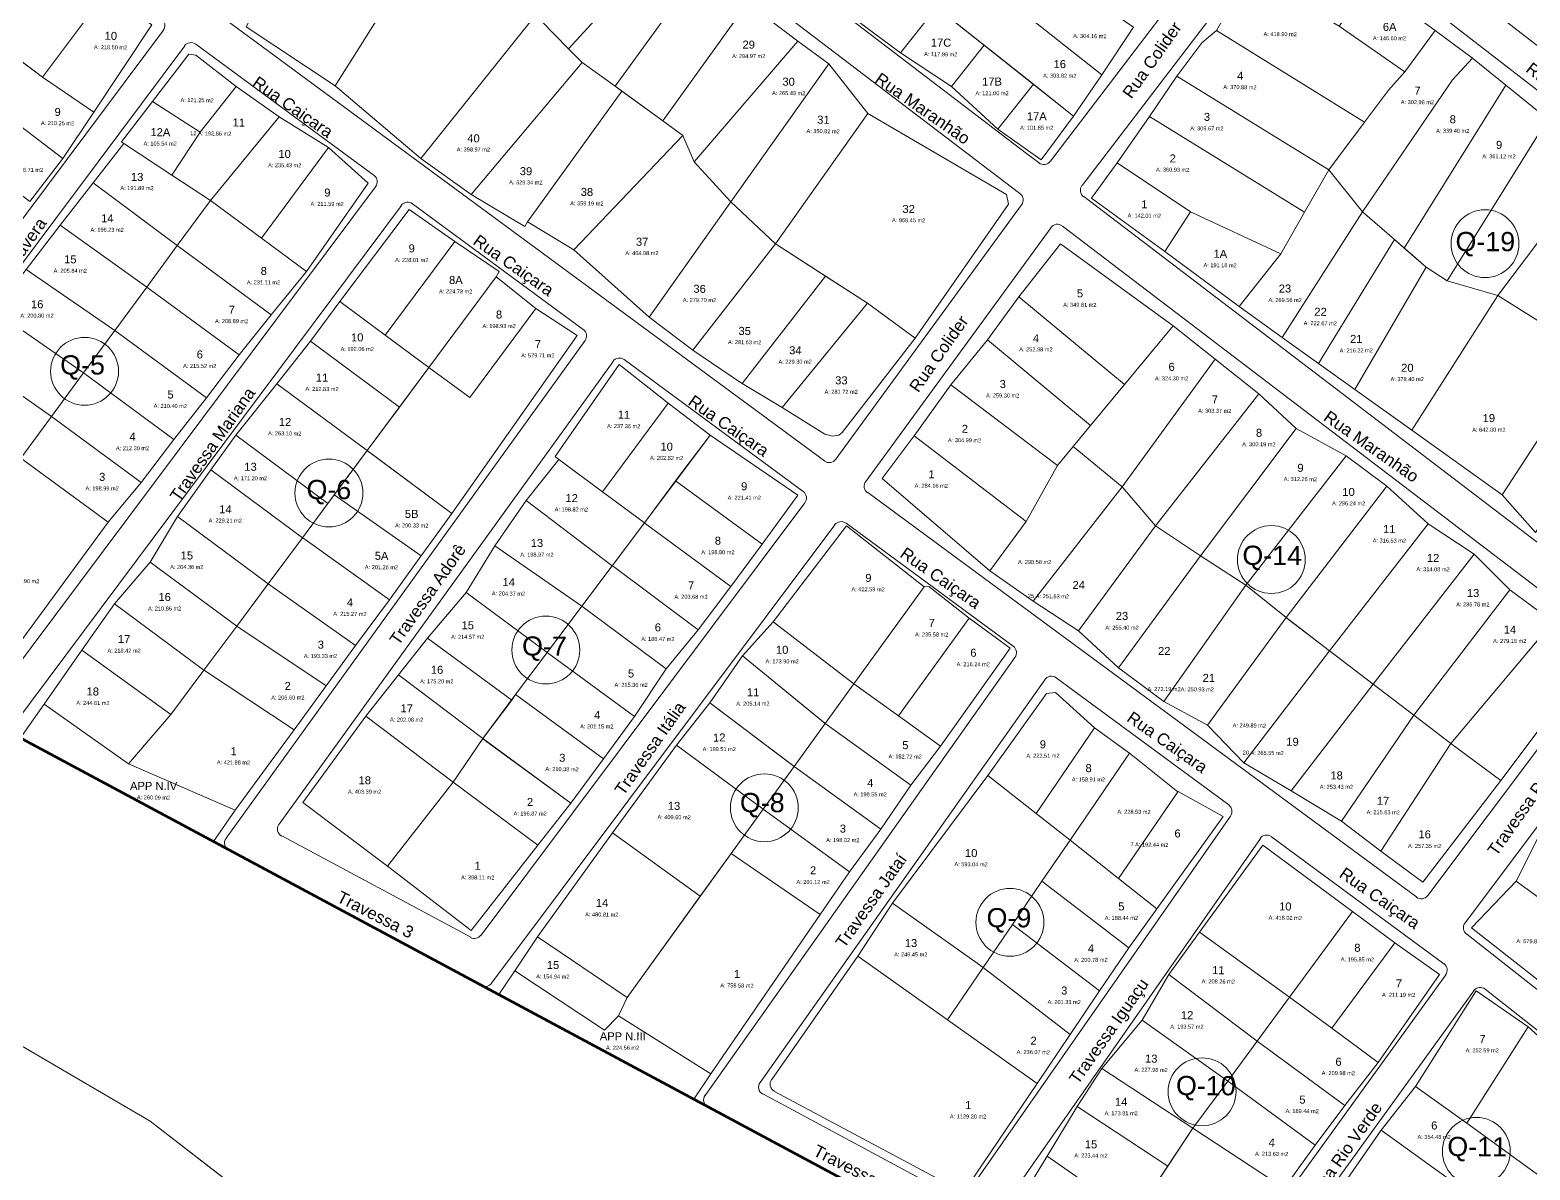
# Model space of a CAD drawing. Header units: metres. Extents: x 3808 to 8215, y 2374 to 6187.
# Drawn here: x 6263.4 to 6544.5, y 3297.6 to 3511.4 of the extents above; entities that cross this region are included whole.
import ezdxf

# ---------------------------------------------------------------- set-up
doc = ezdxf.new("R2010")
doc.units = ezdxf.units.M
doc.layers.add('EL', color=40, linetype='Continuous', lineweight=5)
doc.layers.add('Lotes_Boundary', color=7, linetype='Continuous', lineweight=30)
for name, color, linetype in [('Nomes-Ruas', 7, 'Continuous'), ('PDF_Boundary-Lotes', 7, 'Continuous'), ('PDF_Meio-Fio', 32, 'Continuous'), ('PDF_Numeração_Quadras', 7, 'Continuous'), ('PDF_Perímetro', 5, 'Continuous'), ('PDF_Text', 7, 'Continuous'), ('PDF_Vértices_Quadras', 7, 'Continuous'), ('Poligonal_1a_Ordem', 7, 'Continuous')]:
    doc.layers.add(name, color=color, linetype=linetype)
doc.styles.add('PDF Arial', font='arial.ttf')
doc.styles.add('REGUA100', font='arial.ttf')

msp = doc.modelspace()

# ---------------------------------------------------------------- linework, layer by layer
at = {"layer": 'EL', "lineweight": 5}
for p, q in [((6199.609, 3357.272), (6285.904, 3306.774)), ((6285.904, 3306.774), (6371.137, 3240.91))]:
    msp.add_line(p, q, dxfattribs=at)
at = {"layer": 'Lotes_Boundary', "lineweight": 5, "flags": 128}
msp.add_lwpolyline([(6091.8, 3438.173), (6008.418, 3500.743), (6001.937, 3505.607), (5982.83, 3482.438), (6182.975, 3332.247), (6269.086, 3281.856), (6361.302, 3210.596), (6439.682, 3212.987), (6471.572, 3243.974), (6371.137, 3240.91), (6285.904, 3306.774), (6199.609, 3357.272)], close=True, dxfattribs=at)
at = {"layer": 'PDF_Boundary-Lotes', "lineweight": 5}
for points in [[(6344.819, 3539.465), (6334.748, 3545.059), (6329.521, 3549.044), (6324.954, 3550.774), (6303.917, 3512.028), (6320.575, 3500.968)], [(6374.937, 3533.418), (6350.487, 3550.122), (6344.819, 3539.465), (6320.575, 3500.968), (6336.606, 3487.309), (6358.135, 3514.169), (6359.129, 3513.168)], [(6439.107, 3522.944), (6444.376, 3529.576), (6436.728, 3535.394), (6435.34, 3536.487), (6417.821, 3513.537), (6426.555, 3507.112), (6433.258, 3515.614)], [(6382.214, 3527.437), (6374.937, 3533.418), (6359.129, 3513.168), (6364.317, 3507.861)], [(6277.707, 3518.599), (6263.133, 3528.695), (6251.27, 3513.41), (6265.752, 3502.566)], [(6444.376, 3529.576), (6439.107, 3522.944), (6464.276, 3502.993), (6470.197, 3511.97)], [(6389.487, 3523.577), (6382.474, 3527.75), (6382.214, 3527.437), (6364.317, 3507.861), (6366.839, 3505.297), (6373.04, 3500.856)], [(6397.868, 3516.444), (6389.487, 3523.577), (6373.04, 3500.856), (6382.006, 3494.356)], [(6439.107, 3522.944), (6433.258, 3515.614), (6458.951, 3495.23), (6464.276, 3502.993)], [(6508.745, 3512.109), (6491.875, 3521.991), (6485.726, 3511.321), (6513.471, 3494.119), (6517.994, 3500.135), (6521.055, 3503.539)], [(6514.655, 3520.151), (6508.745, 3512.109), (6521.055, 3503.539), (6526.734, 3511.303)], [(6286.196, 3512.376), (6277.707, 3518.599), (6265.752, 3502.566), (6275.333, 3496.026)], [(6366.839, 3505.297), (6364.317, 3507.861), (6359.129, 3513.168), (6358.135, 3514.169), (6336.606, 3487.309), (6346.047, 3480.531)], [(6407.311, 3509.313), (6397.868, 3516.444), (6382.006, 3494.356), (6385.763, 3491.649), (6387.831, 3486.695)], [(6442.214, 3508.534), (6433.258, 3515.614), (6426.555, 3507.112), (6436.111, 3500.828)], [(6485.726, 3511.321), (6482.982, 3509.008), (6478.321, 3502.754), (6506.809, 3485.171), (6513.471, 3494.119)], [(6529.97, 3502.084), (6533.743, 3506.133), (6526.734, 3511.303), (6521.055, 3503.539), (6517.994, 3500.135), (6513.471, 3494.119), (6506.809, 3485.171), (6513.133, 3477.332)], [(6413.106, 3505.091), (6407.311, 3509.313), (6387.831, 3486.695), (6394.734, 3479.2)], [(6451.448, 3501.223), (6442.214, 3508.534), (6436.111, 3500.828), (6444.802, 3492.791)], [(6265.752, 3502.566), (6258.494, 3508.002), (6252.554, 3500.279), (6269.516, 3487.317), (6275.333, 3496.026)], [(6302.031, 3500.822), (6294.476, 3506.681), (6293.142, 3506.846), (6286.311, 3497.979), (6295.305, 3492.221)], [(6539.968, 3501.083), (6533.743, 3506.133), (6529.97, 3502.084), (6513.133, 3477.332), (6519.086, 3472.096), (6520.939, 3470.499)], [(6374.318, 3499.913), (6373.04, 3500.856), (6366.839, 3505.297), (6346.047, 3480.531), (6356.119, 3474.584), (6356.651, 3475.438)], [(6420.436, 3495.77), (6413.106, 3505.091), (6394.734, 3479.2), (6403.088, 3471.324)], [(6252.554, 3500.279), (6251.495, 3498.862), (6246.961, 3492.973), (6246.388, 3492.212), (6263.351, 3479.251), (6269.516, 3487.317)], [(6310.056, 3495.102), (6302.031, 3500.822), (6295.305, 3492.221), (6289.974, 3484.168), (6297.202, 3479.404)], [(6451.448, 3501.223), (6444.802, 3492.791), (6452.89, 3487.077), (6458.951, 3495.23)], [(6478.321, 3502.754), (6473.204, 3495.171), (6502.272, 3477.223), (6506.809, 3485.171)], [(6547.832, 3494.673), (6539.968, 3501.083), (6520.939, 3470.499), (6525.034, 3466.923), (6528.971, 3464.362)], [(6295.305, 3492.221), (6286.311, 3497.979), (6280.516, 3490.429), (6280.963, 3490.117), (6289.974, 3484.168)], [(6385.763, 3491.649), (6382.006, 3494.356), (6374.318, 3499.913), (6356.651, 3475.438), (6365.307, 3470.195)], [(6319.304, 3489.368), (6310.056, 3495.102), (6297.202, 3479.404), (6306.766, 3472.348)], [(6446.783, 3478.727), (6446.385, 3480.588), (6420.436, 3495.77), (6403.088, 3471.324), (6420.331, 3460.19), (6429.303, 3453.626)], [(6473.204, 3495.171), (6467.127, 3486.502), (6480.875, 3477.327), (6497.817, 3469.445), (6502.272, 3477.223)], [(6557.473, 3486.789), (6547.832, 3494.673), (6528.971, 3464.362), (6538.457, 3461.609)], [(6394.734, 3479.2), (6387.831, 3486.695), (6385.763, 3491.649), (6365.307, 3470.195), (6379.41, 3457.547)], [(6289.974, 3484.168), (6280.963, 3490.117), (6275.248, 3482.736), (6290.974, 3470.978), (6297.202, 3479.404)], [(6326.774, 3482.697), (6319.304, 3489.368), (6306.766, 3472.348), (6315.192, 3466.12)], [(6467.127, 3486.502), (6462.338, 3479.882), (6476.066, 3469.901), (6480.875, 3477.327)], [(6566.176, 3481.39), (6557.473, 3486.789), (6538.457, 3461.609), (6548.733, 3455.198)], [(6513.133, 3477.332), (6506.809, 3485.171), (6502.272, 3477.223), (6497.817, 3469.445), (6489.985, 3459.584), (6498.085, 3453.743)], [(6275.248, 3482.736), (6269.036, 3474.826), (6285.266, 3463.179), (6290.974, 3470.978)], [(6306.766, 3472.348), (6297.202, 3479.404), (6290.974, 3470.978), (6308.58, 3458.012), (6315.192, 3466.12)], [(6343.003, 3471.758), (6334.438, 3477.749), (6321.471, 3460.496), (6329.967, 3454.209)], [(6403.088, 3471.324), (6394.734, 3479.2), (6379.41, 3457.547), (6387.604, 3451.393)], [(6269.036, 3474.826), (6262.668, 3466.516), (6279.298, 3455.067), (6285.266, 3463.179)], [(6497.817, 3469.445), (6480.875, 3477.327), (6476.066, 3469.901), (6489.985, 3459.584)], [(6519.086, 3472.096), (6513.133, 3477.332), (6498.085, 3453.743), (6504.873, 3448.874)], [(6525.034, 3466.923), (6519.086, 3472.096), (6504.873, 3448.874), (6511.661, 3444.004)], [(6290.974, 3470.978), (6285.266, 3463.179), (6302.559, 3450.474), (6308.58, 3458.012)], [(6350.757, 3465.145), (6351.311, 3466.097), (6343.003, 3471.758), (6329.967, 3454.209), (6338.155, 3448.119)], [(6412.465, 3465.248), (6403.088, 3471.324), (6387.604, 3451.393), (6396.563, 3445.311), (6396.836, 3445.143)], [(6456.51, 3471.301), (6448.684, 3461.376), (6468.512, 3444.918), (6477.653, 3455.93)], [(6262.668, 3466.516), (6256.607, 3458.717), (6273.381, 3447.088), (6279.298, 3455.067)], [(6538.457, 3461.609), (6528.971, 3464.362), (6525.034, 3466.923), (6511.661, 3444.004), (6522.34, 3436.377)], [(6358.161, 3459.176), (6350.757, 3465.145), (6338.155, 3448.119), (6345.785, 3442.492)], [(6420.331, 3460.19), (6412.465, 3465.248), (6396.836, 3445.143), (6404.366, 3440.6)], [(6285.266, 3463.179), (6279.298, 3455.067), (6296.486, 3442.448), (6302.559, 3450.474)], [(6448.684, 3461.376), (6442.843, 3453.276), (6462.149, 3437.251), (6468.512, 3444.918)], [(6556.35, 3450.406), (6548.733, 3455.198), (6538.457, 3461.609), (6522.34, 3436.377), (6539.289, 3424.251)], [(6273.381, 3447.088), (6256.607, 3458.717), (6250.423, 3450.842), (6267.384, 3438.941)], [(6329.967, 3454.209), (6321.471, 3460.496), (6315.954, 3453.069), (6332.637, 3440.692), (6338.155, 3448.119)], [(6365.93, 3454.14), (6358.161, 3459.176), (6345.785, 3442.492), (6338.155, 3448.119), (6326.577, 3432.539), (6326.611, 3432.51), (6342.464, 3420.764)], [(6429.303, 3453.626), (6420.331, 3460.19), (6404.366, 3440.6), (6412.354, 3435.617), (6413.805, 3435.238), (6414.975, 3435.443), (6415.607, 3435.92)], [(6279.298, 3455.067), (6273.381, 3447.088), (6290.332, 3434.608), (6296.486, 3442.448)], [(6485.533, 3449.683), (6477.653, 3455.93), (6468.512, 3444.918), (6462.149, 3437.251), (6458.88, 3433.313), (6468.045, 3425.706)], [(6315.954, 3453.069), (6309.655, 3445.054), (6326.577, 3432.539), (6332.637, 3440.692)], [(6442.808, 3453.304), (6435.936, 3444.883), (6455.93, 3429.759), (6462.149, 3437.251)], [(6250.423, 3450.842), (6244.304, 3442.973), (6261.676, 3431.143), (6267.384, 3438.941)], [(6493.693, 3443.204), (6485.533, 3449.683), (6468.045, 3425.706), (6474.351, 3418.412)], [(6564.199, 3445.539), (6556.35, 3450.406), (6539.289, 3424.251), (6545.542, 3417.177)], [(6273.381, 3447.088), (6267.384, 3438.941), (6284.23, 3426.548), (6290.332, 3434.608)], [(6382.996, 3441.446), (6373.803, 3448.664), (6361.834, 3431.408), (6362.496, 3430.858), (6370.649, 3424.797)], [(6326.577, 3432.539), (6309.655, 3445.054), (6301.933, 3435.396), (6319.203, 3422.592)], [(6435.936, 3444.883), (6429.078, 3435.273), (6450.059, 3419.212), (6455.93, 3429.759)], [(6390.853, 3435.454), (6382.996, 3441.446), (6370.649, 3424.797), (6378.523, 3418.968)], [(6500.699, 3436.683), (6493.693, 3443.204), (6474.351, 3418.412), (6482.781, 3412.827)], [(6267.384, 3438.941), (6261.676, 3431.143), (6278.04, 3419.091), (6284.23, 3426.548)], [(6301.933, 3435.396), (6297.26, 3428.916), (6314.426, 3416.199), (6319.203, 3422.592)], [(6390.853, 3435.454), (6384.382, 3426.877), (6400.635, 3414.975), (6407.309, 3424.15)], [(6510.05, 3431.569), (6500.699, 3436.683), (6482.781, 3412.827), (6491.241, 3407.277)], [(6429.078, 3435.273), (6423.098, 3427.289), (6443.264, 3409.961), (6450.059, 3419.212)], [(6468.045, 3425.706), (6458.88, 3433.313), (6455.93, 3429.759), (6450.059, 3419.212), (6443.264, 3409.961), (6451.41, 3404.318)], [(6278.04, 3419.091), (6261.676, 3431.143), (6255.048, 3422.165), (6249.138, 3414.123), (6240.03, 3401.731), (6256.995, 3390.474)], [(6326.577, 3432.539), (6320.4, 3424.247), (6336.675, 3412.798), (6342.464, 3420.764)], [(6370.649, 3424.797), (6362.496, 3430.858), (6356.394, 3423.152), (6372.514, 3410.948), (6378.523, 3418.968)], [(6517.657, 3425.844), (6510.05, 3431.569), (6491.241, 3407.277), (6498.814, 3401.227)], [(6297.26, 3428.916), (6290.998, 3420.165), (6308.023, 3407.564), (6314.426, 3416.199)], [(6320.4, 3424.247), (6319.203, 3422.592), (6314.426, 3416.199), (6314.495, 3416.141), (6330.754, 3404.529), (6336.618, 3412.728), (6336.675, 3412.798)], [(6384.382, 3426.877), (6378.523, 3418.968), (6378.663, 3418.852), (6394.713, 3407.06), (6400.635, 3414.975)], [(6474.351, 3418.412), (6468.045, 3425.706), (6451.41, 3404.318), (6459.905, 3398.739)], [(6525.418, 3418.813), (6517.657, 3425.844), (6498.814, 3401.227), (6499.232, 3400.88), (6506.95, 3395.003)], [(6356.394, 3423.152), (6350.49, 3414.692), (6366.788, 3403.341), (6372.514, 3410.948)], [(6290.998, 3420.165), (6285.906, 3411.62), (6302.136, 3399.62), (6308.023, 3407.564)], [(6378.663, 3418.852), (6378.523, 3418.968), (6372.514, 3410.948), (6372.723, 3410.775), (6388.588, 3398.901), (6394.713, 3407.06)], [(6534.052, 3413.119), (6525.418, 3418.813), (6506.95, 3395.003), (6515.12, 3388.751)], [(6314.495, 3416.141), (6314.426, 3416.199), (6308.023, 3407.564), (6324.41, 3395.964), (6330.754, 3404.529)], [(6430.965, 3406.986), (6416.429, 3418.404), (6402.693, 3400.436), (6417.798, 3388.782)], [(6482.781, 3412.827), (6474.351, 3418.412), (6459.905, 3398.739), (6467.398, 3391.812)], [(6366.788, 3403.341), (6350.49, 3414.692), (6345.132, 3405.896), (6360.294, 3394.665)], [(6540.721, 3406.405), (6534.052, 3413.119), (6515.12, 3388.751), (6522.74, 3382.898)], [(6285.906, 3411.62), (6279.2, 3403.825), (6295.988, 3391.362), (6302.136, 3399.62)], [(6372.723, 3410.775), (6372.514, 3410.948), (6366.788, 3403.341), (6382.641, 3391.595), (6388.588, 3398.901)], [(6491.241, 3407.277), (6482.781, 3412.827), (6467.398, 3391.812), (6475.865, 3385.491)], [(6308.023, 3407.564), (6302.136, 3399.62), (6302.206, 3399.562), (6318.869, 3388.438), (6324.41, 3395.964)], [(6498.814, 3401.227), (6491.241, 3407.277), (6475.865, 3385.491), (6484.061, 3381.042)], [(6345.132, 3405.896), (6337.854, 3397.341), (6353.66, 3385.751), (6354.4, 3386.785), (6360.294, 3394.665)], [(6439.425, 3401.082), (6431.858, 3407.069), (6430.965, 3406.986), (6417.798, 3388.782), (6426.171, 3382.773)], [(6548.834, 3400.437), (6540.721, 3406.405), (6522.74, 3382.898), (6529.697, 3377.594)], [(6279.2, 3403.825), (6273.094, 3395.121), (6289.783, 3383.035), (6295.988, 3391.362)], [(6360.294, 3394.665), (6366.788, 3403.341), (6382.641, 3391.595), (6376.686, 3382.648)], [(6302.136, 3399.62), (6295.988, 3391.362), (6296.093, 3391.275), (6312.884, 3380.163), (6318.869, 3388.438)], [(6417.798, 3388.782), (6402.693, 3400.436), (6396.889, 3394.012), (6412.373, 3381.395), (6412.408, 3381.366)], [(6447.056, 3395.455), (6439.425, 3401.082), (6426.171, 3382.773), (6434.033, 3377.071)], [(6506.95, 3395.003), (6498.814, 3401.227), (6484.061, 3381.042), (6490.859, 3373.987)], [(6556.708, 3394.254), (6548.834, 3400.437), (6529.697, 3377.594), (6539.022, 3370.677)], [(6337.854, 3397.341), (6332.446, 3390.471), (6348.252, 3378.528), (6353.66, 3385.751)], [(6289.783, 3383.035), (6273.094, 3395.121), (6266.028, 3384.978), (6281.828, 3373.806)], [(6360.294, 3394.665), (6354.4, 3386.785), (6370.863, 3374.71), (6376.686, 3382.648)], [(6396.889, 3394.012), (6390.824, 3385.215), (6406.561, 3373.33), (6406.596, 3373.301), (6412.408, 3381.366)], [(6515.12, 3388.751), (6506.95, 3395.003), (6490.859, 3373.987), (6499.776, 3368.705)], [(6312.884, 3380.163), (6296.093, 3391.275), (6295.988, 3391.362), (6289.783, 3383.035), (6281.828, 3373.806), (6301.838, 3365.083)], [(6332.446, 3390.471), (6326.349, 3382.7), (6342.679, 3370.323), (6348.252, 3378.528)], [(6426.171, 3382.773), (6417.798, 3388.782), (6412.408, 3381.366), (6428.469, 3369.801), (6434.033, 3377.071)], [(6522.74, 3382.898), (6515.12, 3388.751), (6499.776, 3368.705), (6509.21, 3363.052)], [(6266.028, 3384.978), (6261.599, 3378.648), (6297.75, 3359.236), (6301.838, 3365.083), (6281.828, 3373.806)], [(6354.4, 3386.785), (6348.252, 3378.528), (6348.775, 3378.094), (6364.75, 3366.423), (6370.863, 3374.71)], [(6390.824, 3385.215), (6384.548, 3377.299), (6400.778, 3365.299), (6400.813, 3365.27), (6406.596, 3373.301)], [(6462.915, 3380.526), (6455.607, 3387.18), (6453.92, 3386.991), (6442.869, 3371.62), (6451.929, 3364.454)], [(6342.679, 3370.323), (6326.349, 3382.7), (6314.534, 3366.552), (6330.376, 3354.579)], [(6529.697, 3377.594), (6522.74, 3382.898), (6509.21, 3363.052), (6516.55, 3357.43)], [(6412.408, 3381.366), (6406.596, 3373.301), (6422.837, 3361.527), (6428.469, 3369.801)], [(6469.465, 3375.795), (6462.915, 3380.526), (6451.929, 3364.454), (6458.311, 3359.45)], [(6348.252, 3378.528), (6342.679, 3370.323), (6358.537, 3358.514), (6364.75, 3366.423)], [(6400.813, 3365.27), (6384.548, 3377.299), (6372.536, 3360.843), (6389.01, 3348.994), (6394.799, 3356.961)], [(6539.022, 3370.677), (6529.697, 3377.594), (6516.55, 3357.43), (6524.424, 3351.601)], [(6478.53, 3368.565), (6469.465, 3375.795), (6458.311, 3359.45), (6467.406, 3352.255)], [(6406.596, 3373.301), (6400.813, 3365.27), (6416.985, 3353.554), (6422.837, 3361.527)], [(6458.311, 3359.45), (6451.929, 3364.454), (6442.869, 3371.62), (6425.056, 3347.678), (6440.897, 3336.414), (6442.035, 3335.587), (6447.522, 3343.686), (6453.044, 3351.757)], [(6358.537, 3358.514), (6342.679, 3370.323), (6330.376, 3354.579), (6346.096, 3342.532)], [(6487.034, 3363.919), (6478.594, 3368.571), (6478.53, 3368.565), (6467.406, 3352.255), (6474.555, 3346.615)], [(6400.813, 3365.27), (6394.799, 3356.961), (6411.492, 3345.518), (6416.985, 3353.554)], [(6389.01, 3348.994), (6372.536, 3360.843), (6358.49, 3341.367), (6375.276, 3329.965)], [(6546.441, 3360.753), (6541.901, 3351.809), (6583.088, 3321.8), (6586.898, 3327.879)], [(6411.492, 3345.518), (6394.799, 3356.961), (6375.276, 3329.965), (6373.664, 3326.535), (6390.983, 3315.633)], [(6467.406, 3352.255), (6458.311, 3359.45), (6453.044, 3351.757), (6469.35, 3339.281), (6474.555, 3346.615)], [(6511.237, 3346.066), (6494.415, 3358.558), (6482.583, 3342.247), (6499.411, 3330.045)], [(6453.044, 3351.757), (6447.522, 3343.686), (6463.829, 3331.211), (6469.35, 3339.281)], [(6541.901, 3351.809), (6533.55, 3343.025), (6575.666, 3309.951), (6583.088, 3321.8)], [(6442.035, 3335.587), (6440.897, 3336.414), (6425.056, 3347.678), (6418.518, 3337.744), (6435.322, 3325.797)], [(6519.147, 3340.208), (6511.237, 3346.066), (6499.411, 3330.045), (6507.384, 3324.192)], [(6447.522, 3343.686), (6442.035, 3335.587), (6458.347, 3323.047), (6463.829, 3331.211)], [(6358.49, 3341.367), (6354.258, 3334.992), (6371.084, 3323.851), (6373.664, 3326.535), (6375.276, 3329.965)], [(6482.583, 3342.247), (6476.829, 3334.251), (6493.39, 3321.799), (6499.411, 3330.045)], [(6527.578, 3334.269), (6519.147, 3340.208), (6507.384, 3324.192), (6516.082, 3317.796)], [(6373.664, 3326.535), (6371.084, 3323.851), (6354.229, 3334.957), (6351.263, 3330.533), (6387.82, 3310.901), (6390.983, 3315.633)], [(6442.035, 3335.587), (6435.322, 3325.797), (6452.126, 3313.85), (6458.347, 3323.047)], [(6476.829, 3334.251), (6471.801, 3325.712), (6487.879, 3314.308), (6493.39, 3321.799)], [(6507.384, 3324.192), (6499.411, 3330.045), (6493.39, 3321.799), (6509.824, 3309.689), (6516.082, 3317.796)], [(6544.152, 3324.455), (6534.42, 3331.238), (6523.061, 3313.299), (6532.677, 3306.376)], [(6471.801, 3325.712), (6464.28, 3316.651), (6481.338, 3305.436), (6487.879, 3314.308)], [(6561.56, 3308.77), (6544.152, 3324.455), (6532.677, 3306.376), (6550.503, 3293.463)], [(6493.39, 3321.799), (6487.879, 3314.308), (6504.243, 3302.256), (6509.824, 3309.689)], [(6464.28, 3316.651), (6459.638, 3309.499), (6476.626, 3298.34), (6481.338, 3305.436)], [(6487.879, 3314.308), (6481.338, 3305.436), (6498.431, 3294.191), (6504.243, 3302.256)], [(6532.677, 3306.376), (6523.061, 3313.299), (6516.617, 3305.11), (6544.402, 3285.049), (6550.503, 3293.463)], [(6459.638, 3309.499), (6454.002, 3300.227), (6470.336, 3288.848), (6476.626, 3298.34)], [(6498.431, 3294.191), (6481.338, 3305.436), (6470.336, 3288.848), (6486.698, 3277.503)], [(6516.617, 3305.11), (6509.811, 3295.28), (6537.393, 3275.329), (6544.402, 3285.049)], [(6470.336, 3288.848), (6454.002, 3300.227), (6442.593, 3281.447), (6459.415, 3272.428), (6465.849, 3282.095)]]:
    msp.add_lwpolyline(points, close=True, dxfattribs=at)
msp.add_lwpolyline([(6437.079, 3294.008, 0.3848471), (6439.065, 3294.498), (6452.126, 3313.85), (6435.322, 3325.797), (6418.518, 3337.744), (6402.402, 3314.571)], format="xyb", dxfattribs=at)
msp.add_lwpolyline([(6402.928, 3312.368), (6437.112, 3294.059)], dxfattribs=at)
msp.add_arc((6403.607, 3313.718), 1.517, 145.15097, 241.76532, dxfattribs=at)
at = {"layer": 'PDF_Meio-Fio', "lineweight": 5}
for points in [[(6449.222, 3478.621, 0.4080021), (6448.913, 3480.726), (6341.062, 3562.948), (6237.992, 3640.789), (6163.055, 3698.281, 0.4001268), (6160.986, 3698.056), (6119.199, 3648.635)], [(6493.522, 3540.396, -0.4203042), (6493.838, 3538.254), (6454.619, 3486.82)], [(6258.992, 3389.406), (6328.156, 3482.021, 0.4159665), (6327.845, 3484.159)], [(6300.138, 3359.844), (6367.404, 3453.152, 0.4110967), (6367.065, 3455.255)], [(6347.913, 3341.671), (6408.599, 3422.726, 0.416372), (6408.288, 3424.864)], [(6559.154, 3396.696, -0.4118431), (6559.445, 3394.572), (6525.363, 3349.115)], [(6389.941, 3311.612), (6447.987, 3393.74, 0.4083176), (6447.647, 3395.843)], [(6438.824, 3292.932), (6488.379, 3363.98, 0.4065804), (6488.04, 3366.083)], [(6439.001, 3283.349, 0.3805088), (6440.959, 3283.804), (6493.977, 3359.804)]]:
    msp.add_lwpolyline(points, format="xyb", dxfattribs=at)
for points in [[(6119.464, 3646.473), (6412.306, 3430.596)], [(6452.491, 3486.526), (6450.174, 3488.272), (6354.628, 3561.281)], [(6506.019, 3539.385), (6608.036, 3460.417)], [(6499.941, 3533.836), (6460.577, 3482.227)], [(6502.04, 3534.095), (6604.091, 3455.098)], [(6215.351, 3413.622), (6288.378, 3511.389)], [(6294.478, 3508.739), (6327.862, 3484.149)], [(6219.641, 3411.062), (6292.385, 3508.416)], [(6532.372, 3343.945), (6652.535, 3504.172)], [(6260.139, 3380.861), (6332.987, 3478.482)], [(6335.08, 3478.805), (6367.081, 3455.244)], [(6414.399, 3430.919), (6449.236, 3478.633)], [(6562.729, 3402.5), (6460.865, 3480.164)], [(6420.06, 3426.749), (6454.747, 3474.353)], [(6559.186, 3396.671), (6456.875, 3474.647)], [(6374.747, 3449.588), (6408.305, 3424.853)], [(6310.089, 3362.472), (6372.654, 3449.265)], [(6420.383, 3424.656), (6523.27, 3348.792)], [(6349.907, 3332.658), (6414.254, 3418.62)], [(6416.347, 3418.943), (6447.664, 3395.833)], [(6400.235, 3314.016), (6453.585, 3389.565)], [(6455.706, 3389.923), (6488.056, 3366.072)], [(6310.551, 3360.264), (6345.988, 3341.267)], [(6496.07, 3360.127), (6528.385, 3336.306)], [(6347.983, 3332.255), (6300.664, 3357.641)], [(6532.695, 3341.852), (6571.663, 3311.155)], [(6528.737, 3334.248), (6484.458, 3272.889)], [(6536.13, 3331.526), (6564.517, 3309.141)], [(6533.974, 3331.197), (6495.783, 3278.379)], [(6400.755, 3311.877), (6436.842, 3292.459)], [(6390.467, 3309.41), (6439.04, 3283.336)]]:
    msp.add_lwpolyline(points, dxfattribs=at)
for centre, start, end in [((6287.139, 3512.271), 323.22986, 53.60354), ((6293.561, 3507.528), 53.61122, 143.23494), ((6453.379, 3487.702), 232.67826, 322.67725), ((6461.753, 3481.34), 142.67776, 232.6811), ((6334.163, 3477.594), 53.61087, 143.26233), ((6455.923, 3473.466), 52.68022, 143.89971), ((6373.83, 3448.377), 53.61098, 144.21826), ((6413.159, 3431.801), 233.60889, 323.89872), ((6421.236, 3425.861), 143.90093, 233.60599), ((6415.401, 3417.697), 53.61, 143.18512), ((6454.79, 3388.712), 53.60567, 144.75646), ((6311.265, 3361.584), 144.21902, 241.76485), ((6301.349, 3358.927), 144.21902, 241.76485), ((6495.153, 3358.917), 53.60817, 145.10122), ((6524.123, 3349.997), 233.6123, 323.14409), ((6533.547, 3343.057), 143.13622, 233.60471), ((6346.673, 3342.553), 241.77037, 323.1834), ((6527.469, 3335.095), 324.16633, 53.60393), ((6348.668, 3333.54), 241.77037, 323.1834), ((6535.178, 3330.344), 51.78908, 144.16198), ((6401.439, 3313.163), 144.75727, 241.76863), ((6391.146, 3310.76), 144.75727, 241.76863)]:
    msp.add_arc(centre, 1.517, start, end, dxfattribs=at)
at = {"layer": 'PDF_Numeração_Quadras', "lineweight": 5}
for centre in [(6536.075, 3471.326), (6273.61, 3447.399), (6319.405, 3424.573), (6496.035, 3412.097), (6360.058, 3395.126), (6401.013, 3365.546), (6447.037, 3344.059), (6483.05, 3312.284), (6534.453, 3301.106)]:
    msp.add_circle(centre, 6.363, dxfattribs=at)
at = {"layer": 'PDF_Perímetro', "color": 1, "lineweight": 5}
msp.add_lwpolyline([(6484.63, 3258.914, 0.506, 0.506, 0), (6215.583, 3403.336, 0.489, 0.489, 0), (6021.423, 3533.213, 0.498, 0.498, 0), (6128.658, 3659.854, 0.498, 0.498, 0), (6265.513, 3821.471, 0.498, 0.498, 0), (6358.928, 3931.39, 0.498, 0.498, 0)], format="xyseb", dxfattribs=at)
at = {"layer": 'PDF_Vértices_Quadras', "lineweight": 5}
for points in [[(6293.142, 3506.846), (6294.476, 3506.681)], [(6453.92, 3386.991), (6455.607, 3387.18)]]:
    msp.add_lwpolyline(points, dxfattribs=at)
at = {"layer": 'Poligonal_1a_Ordem', "linetype": 'Continuous', "lineweight": 5}
for p, q in [((6285.904, 3306.774), (6199.609, 3357.272)), ((6371.137, 3240.91), (6285.904, 3306.774))]:
    msp.add_line(p, q, dxfattribs=at)

# ---------------------------------------------------------------- texts
at = {"layer": 'Nomes-Ruas', "lineweight": 5, "style": 'REGUA100'}
for s, rotation, p in [('Rua Colider', 54.90922, (6469.818, 3498.351)), ('Rua Maranhão', 325.03323, (6421.529, 3501.725)), ('Rua Sebastião Bernardes', 321.94207, (6543.537, 3503.742)), ('Rua Caiçara', 325.03323, (6304.863, 3501.056)), ('Travessa Primavera', 54.90922, (6250.472, 3452.18)), ('Rua Caiçara', 325.03323, (6346.218, 3471.366)), ('Rua Colider', 54.90922, (6429.859, 3443.264)), ('Travessa Mariana', 54.90922, (6291.284, 3422.774)), ('Rua Caiçara', 325.03323, (6386.531, 3441.274)), ('Rua Maranhão', 325.03323, (6505.624, 3438.345)), ('Travessa Adorê', 54.90922, (6332.451, 3395.843)), ('Rua Caiçara', 325.03323, (6426.258, 3412.734)), ('Travessa Itália', 54.90922, (6374.635, 3367.68)), ('Rua Caiçara', 325.03323, (6468.745, 3381.934)), ('Travessa Peixoto', 54.90922, (6538.225, 3356.316)), ('Travessa Jataí', 54.90922, (6416.022, 3339.065)), ('Rua Caiçara', 325.03323, (6508.571, 3352.703)), ('Travessa 3', 332.93306, (6320.691, 3348.041)), ('Travessa Iguaçu', 54.90922, (6459.805, 3313.513)), ('Travessa Rio Verde', 54.90922, (6500.965, 3286.609)), ('Travessa 4', 332.93306, (6409.964, 3300.464))]:
    msp.add_text(s, height=2.25, rotation=rotation, dxfattribs=at).set_placement(p)
at = {"layer": 'PDF_Text', "lineweight": 5, "attachment_point": 7, "style": 'PDF Arial'}
for s, insert, char_height, rotation in [('6A', (6516.928, 3511.235), 1.5, 359.59352), ('10', (6277.353, 3509.568), 1.5, 358.96696), ('29', (6396.922, 3507.905), 1.5, 359.82923), ('17C', (6432.2, 3508.287), 1.5, 359.59352), ('16', (6455.216, 3504.25), 1.5, 359.67576), ('4', (6489.606, 3502.098), 1.5, 358.96696), ('30', (6404.387, 3500.944), 1.5, 359.67576), ('17B', (6441.823, 3500.972), 1.5, 0.37884), ('7', (6522.831, 3499.298), 1.5, 358.96696), ('9', (6267.97, 3495.285), 1.5, 358.96696), ('11', (6301.344, 3493.328), 1.5, 358.96696), ('31', (6410.901, 3493.83), 1.5, 358.96696), ('17A', (6450.208, 3494.483), 1.5, 359.8406), ('3', (6483.376, 3494.354), 1.5, 358.96696), ('8', (6529.44, 3493.905), 1.5, 358.96696), ('12A', (6285.947, 3491.512), 1.5, 359.40131), ('40', (6345.326, 3490.345), 1.5, 358.96696), ('10', (6309.932, 3487.411), 1.5, 359.67576), ('9', (6538.118, 3489.115), 1.5, 358.96696), ('2', (6476.961, 3486.579), 1.5, 358.96696), ('13', (6282.287, 3483.107), 1.5, 358.96696), ('39', (6355.161, 3484.183), 1.5, 358.96696), ('9', (6318.516, 3480.168), 1.5, 358.96696), ('38', (6366.586, 3480.291), 1.5, 358.96696), ('32', (6426.897, 3477.08), 1.5, 359.82923), ('1', (6471.649, 3477.981), 1.5, 358.96696), ('14', (6276.707, 3475.345), 1.5, 359.82923), ('37', (6376.943, 3470.929), 1.5, 359.82923), ('Q-19', (6530.544, 3468.954), 3.6001, 359.87317), ('15', (6269.763, 3467.664), 1.5, 358.96696), ('9', (6334.35, 3469.675), 1.5, 0.40606), ('1A', (6485.183, 3468.689), 1.5, 359.59352), ('8', (6306.6, 3465.457), 1.5, 358.96696), ('8A', (6341.911, 3463.752), 1.5, 359.59352), ('36', (6387.699, 3462.119), 1.5, 358.96696), ('23', (6497.431, 3462.147), 1.5, 0.54391), ('16', (6263.57, 3459.21), 1.5, 359.82923), ('5', (6459.597, 3461.239), 1.5, 0.66994), ('7', (6300.619, 3458.205), 1.5, 358.96696), ('8', (6350.714, 3457.269), 1.5, 0.66994), ('22', (6504.073, 3457.837), 1.5, 358.96696), ('35', (6396.151, 3454.22), 1.5, 358.96696), ('10', (6323.551, 3452.977), 1.5, 0.54391), ('7', (6358.014, 3451.765), 1.5, 0.66994), ('4', (6451.339, 3452.875), 1.5, 358.96696), ('21', (6510.786, 3452.735), 1.5, 359.82923), ('Q-5', (6269.033, 3445.824), 3.6001, 359.83532), ('6', (6294.61, 3449.807), 1.5, 358.96696), ('34', (6405.657, 3450.569), 1.5, 359.82923), ('11', (6316.949, 3445.474), 1.5, 359.82923), ('6', (6476.765, 3447.46), 1.5, 0.40606), ('20', (6520.358, 3447.296), 1.5, 359.82923), ('5', (6289.133, 3442.287), 1.5, 358.96696), ('33', (6414.284, 3444.938), 1.5, 359.82923), ('3', (6445.128, 3444.232), 1.5, 0.66994), ('7', (6484.889, 3441.389), 1.5, 0.66994), ('12', (6310.001, 3437.175), 1.5, 358.96696), ('11', (6373.521, 3438.54), 1.5, 358.96696), ('19', (6535.644, 3437.845), 1.5, 0.54391), ('4', (6282.023, 3434.383), 1.5, 0.66994), ('2', (6437.995, 3435.876), 1.5, 358.96696), ('8', (6493.158, 3435.089), 1.5, 0.66994), ('10', (6381.541, 3432.505), 1.5, 359.82923), ('13', (6303.546, 3428.735), 1.5, 359.82923), ('9', (6500.905, 3428.54), 1.5, 358.96696), ('3', (6276.32, 3426.85), 1.5, 358.96696), ('Q-6', (6315.201, 3422.453), 3.6001, 359.83532), ('1', (6431.743, 3427.352), 1.5, 358.96696), ('12', (6363.718, 3422.899), 1.5, 358.96696), ('9', (6396.673, 3425.066), 1.5, 0.66994), ('10', (6509.334, 3424.016), 1.5, 359.82923), ('14', (6298.819, 3420.795), 1.5, 358.96696), ('5B', (6333.635, 3419.887), 1.5, 0.24137), ('11', (6516.961, 3417.063), 1.5, 359.67576), ('13', (6357.234, 3414.425), 1.5, 0.54391), ('8', (6391.735, 3414.863), 1.5, 0.66994), ('15', (6291.616, 3412.093), 1.5, 359.82923), ('5A', (6327.996, 3412.031), 1.5, 359.59352), ('Q-14', (6490.595, 3410.12), 3.6001, 359.69205), ('12', (6525.183, 3411.652), 1.5, 359.82923), ('14', (6351.931, 3407.139), 1.5, 358.96696), ('7', (6386.723, 3406.511), 1.5, 0.66994), ('9', (6419.911, 3407.896), 1.5, 358.96696), ('24', (6458.759, 3406.576), 1.5, 359.82923), ('16', (6287.451, 3404.309), 1.5, 359.82923), ('4', (6322.76, 3403.336), 1.5, 358.96696), ('13', (6532.675, 3405.054), 1.5, 359.82923), ('23', (6466.888, 3400.745), 1.5, 0.54391), ('15', (6344.258, 3399.004), 1.5, 359.82923), ('6', (6380.477, 3398.605), 1.5, 0.40606), ('7', (6431.792, 3399.472), 1.5, 358.96696), ('14', (6539.583, 3398.227), 1.5, 359.82923), ('17', (6279.853, 3396.457), 1.5, 359.67576), ('3', (6317.29, 3395.374), 1.5, 358.96696), ('Q-7', (6355.586, 3393.11), 3.6001, 359.59352), ('10', (6403.186, 3394.411), 1.5, 359.82923), ('6', (6439.614, 3393.838), 1.5, 0.66994), ('22', (6474.798, 3394.204), 1.5, 359.82923), ('16', (6338.505, 3390.655), 1.5, 359.82923), ('5', (6375.425, 3389.967), 1.5, 358.96696), ('21', (6483.146, 3389.158), 1.5, 359.82923), ('18', (6273.98, 3386.591), 1.5, 359.67576), ('2', (6311.13, 3387.623), 1.5, 2.1258), ('11', (6397.751, 3386.47), 1.5, 359.82923), ('17', (6332.807, 3383.461), 1.5, 358.96696), ('4', (6369.074, 3382.198), 1.5, 358.96696), ('12', (6391.401, 3377.968), 1.5, 0.54391), ('1', (6300.942, 3375.42), 1.5, 358.96696), ('5', (6426.843, 3376.539), 1.5, 358.96696), ('9', (6452.624, 3376.682), 1.5, 358.96696), ('19', (6498.825, 3377.178), 1.5, 358.96696), ('3', (6362.548, 3374.17), 1.5, 358.96696), ('8', (6461.209, 3372.205), 1.5, 0.66994), ('18', (6324.959, 3369.939), 1.5, 359.82923), ('4', (6420.3, 3369.46), 1.5, 0.66994), ('18', (6507.101, 3370.839), 1.5, 359.82923), ('APP N.IV', (6282.121, 3368.912), 1.5, 359.69777), ('Q-8', (6396.425, 3363.745), 3.6001, 359.83532), ('2', (6356.534, 3365.885), 1.5, 0.40606), ('13', (6382.907, 3365.158), 1.5, 358.96696), ('17', (6515.808, 3366.109), 1.5, 359.67576), ('3', (6415.144, 3360.884), 1.5, 358.96696), ('6', (6477.881, 3359.956), 1.5, 0.66994), ('16', (6523.596, 3359.796), 1.5, 359.67576), ('10', (6438.596, 3356.308), 1.5, 358.96696), ('1', (6346.712, 3353.91), 1.5, 0.66994), ('2', (6409.57, 3353.058), 1.5, 0.40606), ('14', (6369.421, 3346.949), 1.5, 359.82923), ('Q-9', (6442.653, 3342.149), 3.6001, 359.83532), ('5', (6467.348, 3346.274), 1.5, 0.66994), ('10', (6497.483, 3346.275), 1.5, 359.82923), ('13', (6427.334, 3339.406), 1.5, 359.82923), ('4', (6461.646, 3338.437), 1.5, 358.96696), ('8', (6511.583, 3338.515), 1.5, 0.40606), ('15', (6360.241, 3335.298), 1.5, 359.82923), ('1', (6395.326, 3333.628), 1.5, 0.66994), ('11', (6484.923, 3334.36), 1.5, 358.96696), ('3', (6456.622, 3330.516), 1.5, 358.96696), ('7', (6519.343, 3331.864), 1.5, 358.96696), ('12', (6479.083, 3325.906), 1.5, 359.82923), ('APP N.III', (6370.165, 3321.965), 1.5, 359.76328), ('7', (6535.007, 3321.451), 1.5, 358.96696), ('2', (6450.871, 3321.131), 1.5, 358.96696), ('13', (6472.343, 3317.761), 1.5, 358.96696), ('6', (6508.035, 3317.152), 1.5, 358.96696), ('Q-10', (6478.154, 3310.679), 3.6001, 359.72543), ('1', (6438.648, 3309.029), 1.5, 0.66994), ('14', (6466.729, 3309.675), 1.5, 359.82923), ('5', (6501.264, 3310.059), 1.5, 358.96696), ('6', (6525.999, 3305.184), 1.5, 0.66994), ('4', (6495.517, 3302.025), 1.5, 358.96696), ('Q-11', (6529, 3299.257), 3.6001, 359.54385), ('15', (6461.068, 3301.695), 1.5, 358.96696)]:
    msp.add_mtext(s, dxfattribs=dict(at, insert=insert, char_height=char_height, rotation=rotation))
at = {"layer": 'PDF_Text', "color": 1, "lineweight": 5, "char_height": 0.74999, "attachment_point": 7, "style": 'PDF Arial'}
for s, insert, rotation in [('A: 218.50 m2', (6275.362, 3507.82), 359.41759), ('A: 304.16 m2', (6458.905, 3509.911), 359.41759), ('A: 418.90 m2', (6494.571, 3510.265), 359.68104), ('A: 146.60 m2', (6515.065, 3509.499), 359.74171), ('A: 294.97 m2', (6394.966, 3506.128), 0.00544), ('A: 117.99 m2', (6430.951, 3506.511), 359.41759), ('A: 303.82 m2', (6453.26, 3502.472), 359.68104), ('A: 370.88 m2', (6487.035, 3500.335), 359.41759), ('A: 121.25 m2', (6291.594, 3497.878), 359.68104), ('A: 265.49 m2', (6402.46, 3499.201), 359.68104), ('A: 121.00 m2', (6440.574, 3499.171), 0.00544), ('A: 302.98 m2', (6520.295, 3497.506), 359.68104), ('A: 210.25 m2', (6265.428, 3493.582), 359.41759), ('12 A: 192.86 m2', (6293.409, 3491.674), 359.19228), ('A: 350.82 m2', (6408.91, 3492.082), 359.41759), ('A: 101.85 m2', (6448.924, 3492.711), 359.68104), ('A: 309.67 m2', (6480.84, 3492.587), 359.68104), ('A: 339.40 m2', (6526.904, 3492.138), 359.68104), ('A: 105.54 m2', (6284.663, 3489.74), 359.68104), ('A: 398.97 m2', (6343.364, 3488.631), 359.68104), ('A: 235.43 m2', (6308.004, 3485.669), 359.68104), ('A: 361.12 m2', (6535.582, 3487.348), 359.68104), ('A: 216.71 m2', (6259.617, 3484.809), 359.74171), ('A: 329.34 m2', (6353.199, 3482.469), 359.41759), ('A: 360.93 m2', (6474.418, 3484.851), 359.41759), ('A: 191.89 m2', (6280.325, 3481.394), 359.68104), ('A: 211.59 m2', (6315.945, 3478.43), 359.74171), ('A: 359.19 m2', (6364.63, 3478.514), 359.68104), ('A: 968.45 m2', (6424.935, 3475.367), 359.68104), ('A: 142.01 m2', (6469.106, 3476.253), 359.41759), ('A: 196.23 m2', (6274.715, 3473.572), 359.74171), ('A: 464.08 m2', (6374.952, 3469.181), 0.00544), ('A: 205.84 m2', (6267.807, 3465.887), 359.68104), ('A: 228.01 m2', (6331.813, 3467.908), 359.68104), ('A: 191.18 m2', (6483.319, 3466.928), 359.68104), ('A: 231.11 m2', (6304.029, 3463.72), 359.68104), ('A: 224.78 m2', (6340.047, 3462.015), 359.68104), ('A: 279.70 m2', (6385.737, 3460.406), 359.68104), ('A: 269.56 m2', (6495.503, 3460.405), 359.68104), ('A: 200.80 m2', (6261.578, 3457.461), 0.00544), ('A: 349.81 m2', (6457.026, 3459.501), 359.74171), ('A: 208.89 m2', (6298.047, 3456.442), 359.68104), ('A: 198.93 m2', (6348.178, 3455.502), 0.00544), ('A: 222.67 m2', (6502.081, 3456.063), 359.41759), ('A: 281.63 m2', (6394.189, 3452.507), 359.41759), ('A: 192.06 m2', (6321.594, 3451.2), 0.00544), ('A: 579.71 m2', (6355.442, 3450.002), 0.00544), ('A: 229.30 m2', (6403.665, 3448.82), 0.00544), ('A: 252.98 m2', (6448.797, 3451.146), 359.68104), ('A: 216.22 m2', (6508.829, 3450.933), 0.00544), ('A: 215.52 m2', (6292.074, 3448.04), 359.68104), ('A: 212.83 m2', (6314.986, 3443.736), 359.41759), ('A: 281.72 m2', (6412.293, 3443.189), 359.74171), ('A: 324.30 m2', (6474.228, 3445.693), 0.00544), ('A: 378.40 m2', (6518.367, 3445.547), 0.00544), ('A: 210.40 m2', (6286.562, 3440.549), 359.41759), ('A: 259.30 m2', (6442.557, 3442.494), 359.74171), ('A: 303.37 m2', (6482.317, 3439.626), 359.68104), ('A: 263.10 m2', (6308.01, 3435.401), 359.41759), ('A: 237.36 m2', (6371.53, 3436.766), 359.41759), ('A: 642.00 m2', (6533.688, 3436.068), 0.00544), ('A: 212.30 m2', (6279.486, 3432.591), 0.00544), ('A: 304.99 m2', (6435.424, 3434.113), 359.68104), ('A: 300.19 m2', (6490.587, 3433.351), 359.74171), ('A: 202.82 m2', (6379.579, 3430.792), 359.68104), ('A: 171.20 m2', (6301.59, 3426.958), 0.00544), ('A: 312.26 m2', (6498.364, 3426.837), 359.41759), ('A: 198.99 m2', (6273.784, 3425.083), 359.68104), ('A: 284.16 m2', (6429.172, 3425.589), 359.41759), ('A: 198.82 m2', (6361.726, 3421.126), 359.68104), ('A: 221.41 m2', (6394.136, 3423.312), 0.00544), ('A: 296.24 m2', (6507.407, 3422.274), 359.68104), ('A: 229.21 m2', (6296.856, 3419.057), 359.41759), ('A: 200.33 m2', (6331.806, 3418.122), 359.68104), ('A: 316.53 m2', (6515.034, 3415.296), 359.68104), ('A: 198.97 m2', (6355.277, 3412.647), 359.68104), ('A: 198.80 m2', (6389.198, 3413.096), 0.00544), ('A: 204.36 m2', (6289.66, 3410.316), 0.00544), ('A: 201.26 m2', (6326.133, 3410.294), 359.68104), ('A: 298.58 m2', (6448.544, 3411.275), 359.68104), ('A: 314.08 m2', (6523.22, 3409.913), 359.68104), ('A: 732.90 m2', (6258.898, 3407.716), 359.41759), ('A: 204.37 m2', (6349.94, 3405.366), 359.41759), ('A: 203.68 m2', (6384.152, 3404.748), 359.74171), ('A: 422.59 m2', (6417.34, 3406.158), 359.68104), ('25 A: 251.63 m2', (6450.42, 3404.892), 359.19228), ('A: 210.86 m2', (6285.494, 3402.532), 0.00544), ('A: 215.27 m2', (6320.224, 3401.544), 359.68104), ('A: 286.78 m2', (6530.684, 3403.306), 359.68104), ('A: 255.40 m2', (6464.931, 3398.968), 359.68104), ('A: 214.57 m2', (6342.301, 3397.227), 0.00544), ('A: 188.47 m2', (6377.94, 3396.838), 359.68104), ('A: 235.58 m2', (6429.255, 3397.681), 359.68104), ('A: 279.16 m2', (6537.592, 3396.454), 0.00544), ('A: 218.42 m2', (6277.896, 3394.654), 359.68104), ('A: 193.33 m2', (6314.719, 3393.636), 0.00544), ('A: 173.90 m2', (6401.229, 3392.633), 359.68104), ('A: 216.24 m2', (6437.042, 3392.1), 359.74171), ('A: 175.20 m2', (6336.513, 3388.906), 359.41759), ('A: 215.36 m2', (6372.918, 3388.235), 359.68104), ('A: 272.19 m2A: 250.93 m2', (6472.799, 3387.446), 359.57965), ('A: 244.61 m2', (6272.053, 3384.849), 359.68104), ('A: 206.60 m2', (6308.594, 3385.831), 0.00544), ('A: 205.14 m2', (6395.759, 3384.696), 0.00544), ('A: 202.08 m2', (6330.845, 3381.722), 359.41759), ('A: 201.15 m2', (6366.502, 3380.435), 359.68104), ('A: 249.89 m2', (6488.793, 3380.633), 359.41759), ('A: 199.51 m2', (6389.444, 3376.166), 0.00544), ('A: 421.88 m2', (6298.4, 3373.692), 359.41759), ('A: 182.72 m2', (6424.273, 3374.801), 359.41759), ('A: 222.51 m2', (6450.117, 3374.95), 359.68104), ('20 A: 265.55 m2', (6490.659, 3375.517), 359.19228), ('A: 210.38 m2', (6359.977, 3372.432), 359.41759), ('A: 158.91 m2', (6458.638, 3370.467), 0.00544), ('A: 403.39 m2', (6322.968, 3368.191), 359.74171), ('A: 198.55 m2', (6417.728, 3367.697), 359.74171), ('A: 253.43 m2', (6505.11, 3369.091), 0.00544), ('A: 260.09 m2', (6283.412, 3367.122), 359.41759), ('A: 228.53 m2', (6467.173, 3364.442), 359.41759), ('A: 215.63 m2', (6513.881, 3364.342), 359.68104), ('A: 196.87 m2', (6353.998, 3364.094), 359.68104), ('A: 409.60 m2', (6380.98, 3363.416), 359.68104), ('A: 198.02 m2', (6412.608, 3359.117), 359.68104), ('7 A: 192.44 m2', (6469.633, 3358.299), 359.19228), ('A: 257.35 m2', (6521.64, 3358.019), 359.68104), ('A: 593.04 m2', (6436.634, 3354.594), 359.41759), ('A: 398.11 m2', (6344.175, 3352.118), 359.68104), ('A: 201.12 m2', (6407.033, 3351.266), 359.68104), ('A: 480.81 m2', (6367.429, 3345.176), 359.41759), ('A: 188.44 m2', (6464.812, 3344.508), 0.00544), ('A: 418.02 m2', (6495.52, 3344.562), 359.41759), ('A: 679.87 m2', (6541.952, 3340.158), 359.68104), ('A: 246.45 m2', (6425.343, 3337.658), 0.00544), ('A: 200.78 m2', (6459.11, 3336.645), 0.00544), ('A: 195.85 m2', (6509.046, 3336.749), 359.68104), ('A: 154.94 m2', (6358.25, 3333.549), 359.41759), ('A: 758.58 m2', (6392.754, 3331.865), 359.41759), ('A: 208.26 m2', (6482.961, 3332.621), 359.41759), ('A: 201.33 m2', (6454.086, 3328.75), 359.68104), ('A: 211.19 m2', (6516.771, 3330.101), 359.68104), ('A: 193.57 m2', (6477.092, 3324.132), 359.74171), ('A: 224.56 m2', (6371.328, 3320.163), 0.00544), ('A: 236.07 m2', (6448.3, 3319.368), 359.41759), ('A: 252.59 m2', (6532.436, 3319.688), 359.68104), ('A: 227.98 m2', (6470.381, 3316.048), 359.41759), ('A: 209.98 m2', (6505.464, 3315.414), 359.74171), ('A: 189.44 m2', (6498.693, 3308.321), 359.41759), ('A: 1129.20 m2', (6435.787, 3307.271), 359.91712), ('A: 173.81 m2', (6464.773, 3307.872), 0.00544), ('A: 354.48 m2', (6523.428, 3303.447), 359.68104), ('A: 223.44 m2', (6459.105, 3299.981), 359.41759), ('A: 213.63 m2', (6492.974, 3300.297), 359.41759)]:
    msp.add_mtext(s, dxfattribs=dict(at, insert=insert, rotation=rotation))

doc.saveas('drawing.dxf')
